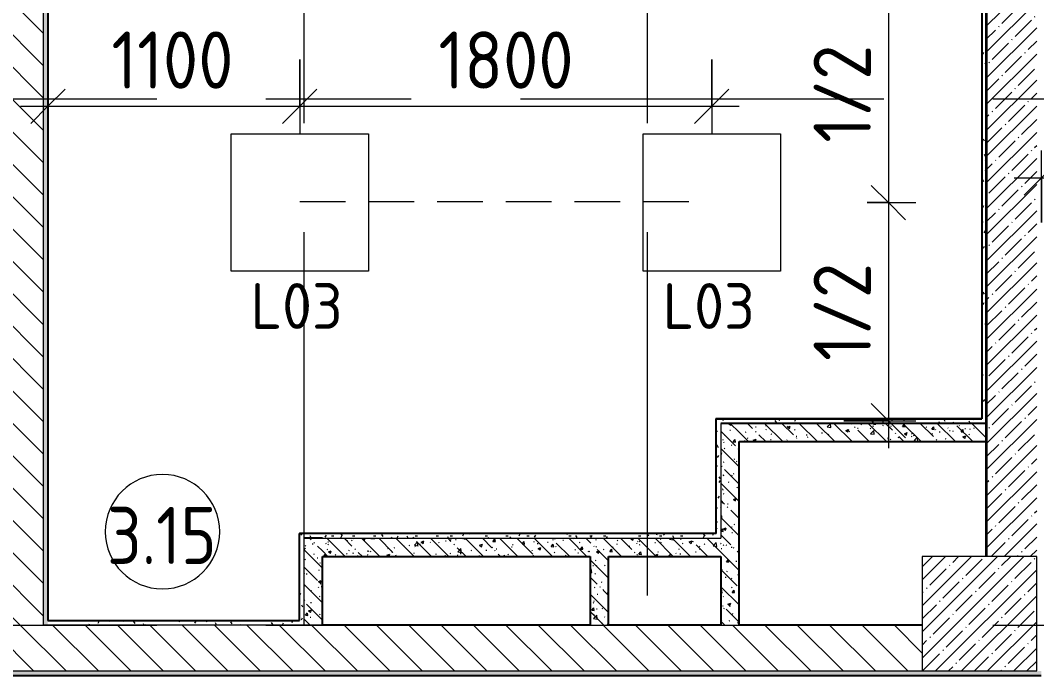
# Model space of a CAD drawing. Header units: millimetres. Extents: x -5524 to 188159, y -8553 to 29000.
# Drawn here: x 15770 to 20210, y 10879 to 13743 of the extents above; entities that cross this region are included whole.
import ezdxf

# ---------------------------------------------------------------- set-up
doc = ezdxf.new("R2010")
doc.units = ezdxf.units.MM
doc.linetypes.add('ADSK_Штрих_ш2 п1', pattern=[300, 200, -100])
doc.linetypes.add('Осевая', pattern=[3175, 635, -476.25, 1587.5, -476.25])
for name, color, linetype, lineweight in [('A-ANNO-DIMS', 7, 'Continuous', 9), ('A-ANNO-DIMS-100', 7, 'Continuous', 9), ('A-AREA-IDEN', 7, 'Continuous', 9), ('A-DETL-1', 7, 'ADSK_Штрих_ш2 п1', 9), ('A-WALL', 7, 'Continuous', 9), ('E-LITE-EQPM-IDEN', 7, 'Continuous', 9), ('I-WALL', 7, 'Continuous', 9), ('S-COLS', 7, 'Continuous', 9), ('Оси-2', 7, 'Осевая', 9)]:
    doc.layers.add(name, color=color, linetype=linetype, lineweight=lineweight)
for name, color, linetype, lineweight, true_color in [('A-ANNO-NOTE', 1, 'Continuous', 9, 0xff0000), ('A-WALL-1', 254, 'Continuous', 25, 0xbebebe), ('A-WALL-5', 7, 'Continuous', 35, 0x3c3c3c), ('A-WALL-6', 7, 'Continuous', 25, 0x3c3c3c), ('A-WALL-FNSH-4', 7, 'Continuous', 13, 0x3c3c3c)]:
    doc.layers.add(name, color=color, linetype=linetype, lineweight=lineweight, true_color=true_color)
doc.styles.add('GOST Common', font='GOST_Common.ttf', dxfattribs={"height": 200})
doc.styles.add('GOST Common_1', font='GOST_Common.ttf', dxfattribs={"width": 0.9, "height": 250})
doc.styles.add('ISOCPEUR', font='isocpeur.ttf', dxfattribs={"width": 0.9, "height": 250})
doc.dimstyles.new('ISO-2_5_0_9К_БОЛЬШОЙ', dxfattribs={"dimscale": 304.8, "dimtxt": 248.995294, "dimasz": 0.492126, "dimexe": 0.393701, "dimexo": 0.984252, "dimgap": 0, "dimtad": 1, "dimdec": 0, "dimrnd": 10, "dimzin": 0, "dimdsep": 46, "dimtxsty": 'ISOCPEUR', "dimblk1": 'OBLIQUE', "dimblk2": 'OBLIQUE', "dimsah": 1, "dimcen": 0.09, "dimdle": 0.393701, "dimazin": 0, "dimtfac": 1, "dimtdec": 4, "dimtix": 1, "dimtmove": 0, "dimatfit": 3, "dimfxl": 1, "dimtvp": 1, "dimtolj": 1, "dimtzin": 0, "dimarcsym": 2})
pattern_1 = [(135, (0, 0), (-70.71068, -70.71068), [])]
pattern_2 = [(135, (0, 0), (-75.43415, -75.43415), [106.68, -17.78, 3.556, -17.78]), (135, (0, 75.39), (-75.43415, -75.43415), []), (50, (0, 0), (127.5292, -11.1576), [13.335, -146.685]), (355, (0, 0), (-24.6697, 133.74), [10.668, -117.348]), (100.451, (10.63, -0.93), (102.85973, 122.5818), [11.333, -124.663]), (46.184, (0, 35.56), (189.7552, -29.4304), [20.002, -220.027]), (96.636, (15.81, 33.1), (166.1822, 173.1996), [17, -186.995]), (351.184, (0, 35.56), (166.184, 173.1976), [16.002, -176.022]), (21, (17.78, 26.67), (106.13027, -71.58603), [13.335, -146.685]), (326, (17.78, 26.67), (43.2619, 128.93175), [10.668, -117.348]), (71.451, (26.62, 20.7), (149.392, 57.34505), [11.333, -124.663]), (37.5, (0, 0), (2.16223, 59.18836), [3.353, -112.573, 3.353, -115.773, -117.792]), (37.5, (0, 0), (2.16223, 59.18836), [-235.052, 3.353, -114.44]), (7.5, (0, 0), (46.77386, 70.12615), [3.353, -64.567, 3.353, -109.906, -44.894]), (7.5, (0, 0), (46.77386, 70.12615), [-181.178, 3.353, -41.542]), (327.5, (-39.65, 0), (94.91367, -4.01009), [3.353, -41.097, 3.353, -135.331, -184.023]), (327.5, (-39.65, 0), (94.91367, -4.01009), [-183.134, 3.353, -180.67]), (317.5, (-57.43, 0), (103.69057, 17.79882), [3.353, -54.432, 3.353, -88.748, -130.683]), (317.5, (-57.43, 0), (103.69057, 17.79882), [-149.885, 3.353, -127.33])]
pattern_3 = [(0, (0, 0), (121.92, 30.48), [10.058, -81.382, 10.058, -81.382, -487.68]), (0, (0, 0), (121.92, 30.48), [-182.88, 10.058, -172.822, 10.058, -81.382, -213.36]), (0, (0, 0), (121.92, 30.48), [-457.2, 10.058, -50.902, 10.058, -142.342]), (120, (45.72, 15.24), (-87.356454, 90.345817), [10.058, -81.382, 10.058, -81.382, -487.68]), (120, (45.72, 15.24), (-87.356454, 90.345817), [-182.88, 10.058, -172.822, 10.058, -81.382, -213.36]), (120, (45.72, 15.24), (-87.356454, 90.345817), [-457.2, 10.058, -50.902, 10.058, -142.342]), (240, (60.96, 76.2), (-34.563546, -120.825817), [10.058, -81.382, 10.058, -81.382, -487.68]), (240, (60.96, 76.2), (-34.563546, -120.825817), [-182.88, 10.058, -172.822, 10.058, -81.382, -213.36]), (240, (60.96, 76.2), (-34.563546, -120.825817), [-457.2, 10.058, -50.902, 10.058, -142.342])]

# ---------------------------------------------------------------- blocks, each defined once
blk = doc.blocks.new('BSC_Колонна _Прямоугольная - 500х500-V12-План расстановки осветительного оборудования 3 этажа в осях 1-12')
at = {"layer": 'S-COLS'}
h = blk.add_hatch(dxfattribs=at)
h.set_pattern_fill('FP_15', color=256, style=0, pattern_type=2)
h.set_pattern_definition([(45, (-19960, -11150), (-57.02463, 57.02463), []), (45, (-19902.975, -11150), (-57.02463, 57.02463), [100.806, -20.161, 3.353, -16.808])])
h.paths.add_polyline_path([(-250, -250), (250, -250), (250, 250), (-250, 250)])
for p, q in [((250, 250), (-250, 250)), ((-250, 250), (-250, -250)), ((250, -250), (250, 250)), ((-250, -250), (250, -250))]:
    blk.add_line(p, q, dxfattribs=at)
blk = doc.blocks.new('DIMBLOCK10-План расстановки осветительного оборудования 3 этажа в осях 1-12')
at = {"layer": 'A-ANNO-DIMS-100'}
for p, q in [((16991, 13571.9), (16991, 13247.4)), ((16991, 13367.4), (16991, 13571.9)), ((15891, 13173.4), (15891, 13487.4)), ((15771, 13367.4), (16991, 13367.4)), ((15891, 13367.4), (15891, 13173.4))]:
    blk.add_line(p, q, dxfattribs=at)
at = {"layer": 'A-ANNO-DIMS-100', "lineweight": 20}
for p, q in [((15891, 13367.4), (15966, 13442.4)), ((16991, 13367.4), (17066, 13442.4)), ((15891, 13367.4), (15816, 13292.4)), ((16991, 13367.4), (16916, 13292.4))]:
    blk.add_line(p, q, dxfattribs=at)
at = {"layer": 'A-ANNO-DIMS-100', "color": 0, "insert": (16168.1, 13694), "char_height": 250, "width": 655.049, "attachment_point": 1, "line_spacing_factor": 1.149209, "style": 'ISOCPEUR'}
blk.add_mtext('1100', dxfattribs=at)
blk = doc.blocks.new('_Oblique')
at = {"color": 0, "linetype": 'ByBlock', "lineweight": -2}
blk.add_line((-0.5, -0.5), (0.5, 0.5), dxfattribs=at)
blk = doc.blocks.new('DIMBLOCK11-План расстановки осветительного оборудования 3 этажа в осях 1-12')
at = {"layer": 'A-ANNO-DIMS-100'}
for p, q in [((16991, 13571.9), (16991, 13247.4)), ((16991, 13367.4), (16991, 13571.9)), ((18791, 13571.9), (18791, 13247.4)), ((18791, 13367.4), (18791, 13571.9)), ((16991, 13367.4), (18911, 13367.4))]:
    blk.add_line(p, q, dxfattribs=at)
at = {"layer": 'A-ANNO-DIMS-100', "lineweight": 20}
for p, q in [((16991, 13367.4), (17066, 13442.4)), ((18791, 13367.4), (18866, 13442.4)), ((16991, 13367.4), (16916, 13292.4)), ((18791, 13367.4), (18716, 13292.4))]:
    blk.add_line(p, q, dxfattribs=at)
at = {"layer": 'A-ANNO-DIMS-100', "color": 0, "insert": (17596.5, 13694), "char_height": 250, "width": 706.764, "attachment_point": 1, "line_spacing_factor": 1.149209, "style": 'ISOCPEUR'}
blk.add_mtext('1800', dxfattribs=at)
blk = doc.blocks.new('DIMBLOCK12-План расстановки осветительного оборудования 3 этажа в осях 1-12')
at = {"layer": 'A-ANNO-DIMS-100'}
for p, q in [((19562.2, 14020), (19562.2, 12946.6)), ((19368.3, 13900), (19682.2, 13900)), ((19562.2, 13900), (19368.3, 13900)), ((19469.3, 12946.6), (19682.2, 12946.6)), ((19562.2, 12946.6), (19469.3, 12946.6))]:
    blk.add_line(p, q, dxfattribs=at)
at = {"layer": 'A-ANNO-DIMS-100', "lineweight": 20}
for p, q in [((19562.2, 13900), (19487.2, 13975)), ((19562.2, 13900), (19637.2, 13825)), ((19562.2, 12946.6), (19487.2, 13021.6)), ((19562.2, 12946.6), (19637.2, 12871.6))]:
    blk.add_line(p, q, dxfattribs=at)
at = {"layer": 'A-ANNO-DIMS-100', "color": 0, "insert": (19235.6, 13207.8), "char_height": 250, "width": 517.144, "attachment_point": 1, "rotation": 90, "line_spacing_factor": 1.149209, "style": 'ISOCPEUR'}
blk.add_mtext('1/2', dxfattribs=at)
blk = doc.blocks.new('DIMBLOCK13-План расстановки осветительного оборудования 3 этажа в осях 1-12')
at = {"layer": 'A-ANNO-DIMS-100', "lineweight": 20}
for p, q in [((19562.2, 12946.6), (19487.2, 13021.6)), ((19562.2, 12946.6), (19637.2, 12871.6)), ((19562.2, 11993.1), (19487.2, 12068.1)), ((19562.2, 11993.1), (19637.2, 11918.1))]:
    blk.add_line(p, q, dxfattribs=at)
at = {"layer": 'A-ANNO-DIMS-100'}
for p, q in [((19469.3, 12946.6), (19682.2, 12946.6)), ((19562.2, 12946.6), (19469.3, 12946.6)), ((19562.2, 12946.6), (19562.2, 11873.1)), ((19368.3, 11993.1), (19682.2, 11993.1)), ((19562.2, 11993.1), (19368.3, 11993.1))]:
    blk.add_line(p, q, dxfattribs=at)
at = {"layer": 'A-ANNO-DIMS-100', "color": 0, "insert": (19235.6, 12254.4), "char_height": 250, "width": 517.144, "attachment_point": 1, "rotation": 90, "line_spacing_factor": 1.149209, "style": 'ISOCPEUR'}
blk.add_mtext('1/2', dxfattribs=at)
blk = doc.blocks.new('DIMBLOCK16-План расстановки осветительного оборудования 3 этажа в осях 1-12')
at = {"layer": 'A-ANNO-DIMS-100'}
for p, q in [((20231, 12859.9), (20231, 13173.8)), ((21631, 12845.9), (21631, 13173.8)), ((20111, 13053.8), (21631, 13053.8)), ((20231, 13053.8), (20231, 12859.9)), ((21631, 13053.8), (21631, 12845.9))]:
    blk.add_line(p, q, dxfattribs=at)
at = {"layer": 'A-ANNO-DIMS-100', "lineweight": 20}
for p, q in [((20231, 13053.8), (20306, 13128.8)), ((21631, 13053.8), (21706, 13128.8)), ((20231, 13053.8), (20156, 12978.8)), ((21631, 13053.8), (21556, 12978.8))]:
    blk.add_line(p, q, dxfattribs=at)
at = {"layer": 'A-ANNO-DIMS-100', "color": 0, "insert": (20624.5, 13380.4), "char_height": 250, "width": 735.494, "attachment_point": 1, "line_spacing_factor": 1.149209, "style": 'ISOCPEUR'}
blk.add_mtext('1400', dxfattribs=at)
blk = doc.blocks.new('Марка_Помещения - Номер-25198446-План расстановки осветительного оборудования 3 этажа в осях 1-12')
at = {"layer": 'A-AREA-IDEN'}
for start, end in [(360, 180), (180, 360)]:
    blk.add_arc((0, 0), 2.5, start, end, dxfattribs=at)

msp = doc.modelspace()

# ---------------------------------------------------------------- hatches: boundary and pattern name
at = {"layer": 'I-WALL'}
h = msp.add_hatch(dxfattribs=at)
h.set_pattern_fill('FP_7', color=256, style=0, pattern_type=2)
h.set_pattern_definition(pattern_1)
h.paths.add_polyline_path([(15870, 11100), (15870, 14980), (15670, 14980), (15670, 11100), (15774.7, 11100)])
h = msp.add_hatch(dxfattribs=at)
h.set_pattern_fill('FP_9', color=256, style=0, pattern_type=2)
h.set_pattern_definition([(45, (0, 0), (-57.02463, 57.02463), []), (45, (57.025, 0), (-57.02463, 57.02463), [100.806, -20.161, 3.353, -16.808])])
h.paths.add_polyline_path([(20210, 11400), (20210, 14980), (19990, 14980), (19990, 11400)])
h = msp.add_hatch(dxfattribs=at)
h.set_pattern_fill('FP_30', color=256, style=0, pattern_type=2)
h.set_pattern_definition(pattern_3)
h.paths.add_polyline_path([(15870, 11100), (15890, 11100), (15890, 14250), (15870, 14250), (15870, 11760)])
h = msp.add_hatch(dxfattribs=at)
h.set_pattern_fill('FP_30', color=256, style=0, pattern_type=2)
h.set_pattern_definition(pattern_3)
h.paths.add_polyline_path([(19970, 12001.9), (19990, 12001.9), (19990, 13920), (19970, 13920), (19970, 12002.9)])
h = msp.add_hatch(dxfattribs=at)
h.set_pattern_fill('FP_30', color=256, style=0, pattern_type=2)
h.set_pattern_definition(pattern_3)
h.paths.add_polyline_path([(18830, 11480), (18830, 12001.9), (18810, 12001.9), (18810, 11480)])
h = msp.add_hatch(dxfattribs=at)
h.set_pattern_fill('FP_30', color=256, style=0, pattern_type=2)
h.set_pattern_definition(pattern_3)
h.paths.add_polyline_path([(19990, 11981.9), (19990, 12001.9), (18830, 12001.9), (18830, 11981.9)])
h = msp.add_hatch(dxfattribs=at)
h.set_pattern_fill('FP_14', color=256, style=0, pattern_type=2)
h.set_pattern_definition(pattern_2)
h.paths.add_polyline_path([(18910, 11100), (18910, 11981.9), (18830, 11981.9), (18830, 11100)])
h = msp.add_hatch(dxfattribs=at)
h.set_pattern_fill('FP_14', color=256, style=0, pattern_type=2)
h.set_pattern_definition(pattern_2)
h.paths.add_polyline_path([(19990, 11901.9), (19990, 11981.9), (18910, 11981.9), (18910, 11901.9)])
h = msp.add_hatch(dxfattribs=at)
h.set_pattern_fill('FP_30', color=256, style=0, pattern_type=2)
h.set_pattern_definition(pattern_3)
h.paths.add_polyline_path([(17010, 11120), (17010, 11500), (16990, 11500), (16990, 11120)])
h = msp.add_hatch(dxfattribs=at)
h.set_pattern_fill('FP_30', color=256, style=0, pattern_type=2)
h.set_pattern_definition(pattern_3)
h.paths.add_polyline_path([(18810, 11480), (18810, 11500), (17010, 11500), (17010, 11480), (17114.3, 11480)])
h = msp.add_hatch(dxfattribs=at)
h.set_pattern_fill('FP_14', color=256, style=0, pattern_type=2)
h.set_pattern_definition(pattern_2)
h.paths.add_polyline_path([(17090, 11100), (17090, 11480), (17010, 11480), (17010, 11100)])
h = msp.add_hatch(dxfattribs=at)
h.set_pattern_fill('FP_14', color=256, style=0, pattern_type=2)
h.set_pattern_definition(pattern_2)
h.paths.add_polyline_path([(18830, 11400), (18830, 11480), (17090, 11480), (17090, 11400), (18340, 11400)])
h = msp.add_hatch(dxfattribs=at)
h.set_pattern_fill('FP_14', color=256, style=0, pattern_type=2)
h.set_pattern_definition(pattern_2)
h.paths.add_polyline_path([(18340, 11100), (18340, 11400), (18260, 11400), (18260, 11100)])
h = msp.add_hatch(dxfattribs=at)
h.set_pattern_fill('FP_7', color=256, style=0, pattern_type=2)
h.set_pattern_definition(pattern_1)
h.paths.add_polyline_path([(19710, 10900), (19710, 11100), (14210, 11100), (14210, 10900), (17114.3, 10900)])
h = msp.add_hatch(dxfattribs=at)
h.set_pattern_fill('FP_30', color=256, style=0, pattern_type=2)
h.set_pattern_definition(pattern_3)
h.paths.add_polyline_path([(17010, 11100), (17010, 11120), (15890, 11120), (15890, 11100), (16444.5, 11100)])
h = msp.add_hatch(dxfattribs=at)
h.set_pattern_fill('FP_30', color=256, style=0, pattern_type=2)
h.set_pattern_definition(pattern_3)
h.paths.add_polyline_path([(20230, 10880), (20230, 10900), (12961.3, 10900), (12961.3, 10880), (17114.3, 10880)])

# ---------------------------------------------------------------- linework, layer by layer
at = {"layer": 'A-ANNO-NOTE'}
for p, q in [((16691, 13246.6), (17291, 13246.6)), ((16691, 12646.6), (16691, 13246.6)), ((17291, 13246.6), (17291, 12646.6)), ((18491, 13246.6), (19091, 13246.6)), ((18491, 12646.6), (18491, 13246.6)), ((19091, 13246.6), (19091, 12646.6)), ((17291, 12646.6), (16691, 12646.6)), ((19091, 12646.6), (18491, 12646.6))]:
    msp.add_line(p, q, dxfattribs=at)
at = {"layer": 'A-DETL-1'}
msp.add_line((16991, 12951.2), (18791, 12951.2), dxfattribs=at)
at = {"layer": 'A-WALL'}
for p, q in [((15870, 14350), (15870, 11100)), ((18830, 11981.9), (18830, 11480)), ((17010, 11100), (17010, 11480)), ((17090, 11480), (18830, 11480)), ((17090, 11100), (15870, 11100)), ((18260, 11100), (18340, 11100)), ((18830, 11100), (18910, 11100)), ((14210, 10900), (19710, 10900))]:
    msp.add_line(p, q, dxfattribs=at)
at = {"layer": 'A-WALL-1'}
for p, q in [((19970, 13900), (19970, 12001.9)), ((19990, 11981.9), (18830, 11981.9)), ((18910, 11100), (18910, 11901.9)), ((18910, 11901.9), (19990, 11901.9)), ((18810, 11500), (16990, 11500)), ((18810, 11501), (18810, 11500)), ((17090, 11480), (17010, 11480)), ((17090, 11100), (17090, 11400)), ((17090, 11400), (18260, 11400)), ((18260, 11400), (18260, 11100)), ((18340, 11400), (18830, 11400)), ((18340, 11100), (18340, 11400)), ((18830, 11400), (18830, 11100)), ((15891, 11120), (15890, 11120)), ((16990, 11121), (16990, 11120)), ((18260, 11100), (17090, 11100)), ((18830, 11100), (18340, 11100)), ((19710, 11100), (18910, 11100)), ((12941.3, 10880), (20230, 10880))]:
    msp.add_line(p, q, dxfattribs=at)
at = {"layer": 'A-WALL-5'}
msp.add_line((19990, 14980), (19990, 11400), dxfattribs=at)
at = {"layer": 'A-WALL-6'}
for p, q in [((15890, 14249), (15890, 11120)), ((18810, 11501), (18810, 12001.9)), ((18810, 12001.9), (19970, 12001.9)), ((16990, 11121), (16990, 11500)), ((15891, 11120), (16990, 11120))]:
    msp.add_line(p, q, dxfattribs=at)
at = {"layer": 'A-WALL-FNSH-4'}
for p, q in [((15891, 11121), (15891, 14249)), ((19969, 13899), (19969, 12002.9)), ((18809, 12002.9), (18809, 11501)), ((19969, 12002.9), (18809, 12002.9)), ((16989, 11501), (16989, 11121)), ((18809, 11501), (16989, 11501)), ((16989, 11121), (15891, 11121))]:
    msp.add_line(p, q, dxfattribs=at)
at = {"layer": 'Оси-2'}
for p, q in [((17010, 593.7), (17010, 24898.1)), ((18510, 593.7), (18510, 24898.1)), ((-2206.6, 13400), (35660, 13400)), ((-2206.6, 11100), (36260, 11100))]:
    msp.add_line(p, q, dxfattribs=at)

# ---------------------------------------------------------------- block references
at = {"layer": 'A-AREA-IDEN', "xscale": 99.99999999999993, "yscale": 99.99999999999993, "zscale": 99.99999999999993}
msp.add_blockref('Марка_Помещения - Номер-25198446-План расстановки осветительного оборудования 3 этажа в осях 1-12', (16391.5, 11508.6), dxfattribs=at)
at = {"layer": 'S-COLS'}
msp.add_blockref('BSC_Колонна _Прямоугольная - 500х500-V12-План расстановки осветительного оборудования 3 этажа в осях 1-12', (19960, 11150), dxfattribs=at)

# ---------------------------------------------------------------- texts
at = {"layer": 'A-AREA-IDEN', "insert": (16149.7, 11617.1), "char_height": 250, "width": 606.076, "attachment_point": 1, "style": 'GOST Common_1'}
msp.add_mtext('3.15', dxfattribs=at)
at = {"layer": 'E-LITE-EQPM-IDEN', "char_height": 200, "width": 521.097, "attachment_point": 1, "style": 'GOST Common'}
for insert in [(16776.4, 12594.6), (18576.4, 12594.6)]:
    msp.add_mtext('L03', dxfattribs=dict(at, insert=insert))

# ---------------------------------------------------------------- dimensions: what is measured, and where the dimension line sits
at = {"layer": 'A-ANNO-DIMS'}
for base, p1, p2, picture, middle in [((19562.2, 12946.6), (19668.3, 13900), (19169.3, 12946.6), 'DIMBLOCK12-План расстановки осветительного оборудования 3 этажа в осях 1-12', (19437.2, 13423.3)), ((19562.2, 11993.1), (19169.3, 12946.6), (19668.3, 11993.1), 'DIMBLOCK13-План расстановки осветительного оборудования 3 этажа в осях 1-12', (19437.2, 12469.8))]:
    dim = msp.add_linear_dim(base=base, p1=p1, p2=p2, angle=90, text='1/2', dimstyle='ISO-2_5_0_9К_БОЛЬШОЙ', override={"dimpost": '<>', "dimfxl": 1076.1252}, dxfattribs=at)
    dim.commit()
    dim.dimension.update_dxf_attribs({"geometry": picture, "text_midpoint": middle})
for base, p1, p2, override, picture, middle in [((16991, 13367.4), (15891, 13473.4), (16991, 13271.9), {"dimpost": '<>', "dimfxl": 1118.302708}, 'DIMBLOCK10-План расстановки осветительного оборудования 3 этажа в осях 1-12', (16441, 13492.4)), ((18791, 13367.4), (16991, 13271.9), (18791, 13271.9), {"dimpost": '<>', "dimfxl": 1800}, 'DIMBLOCK11-План расстановки осветительного оборудования 3 этажа в осях 1-12', (17891, 13492.4)), ((21631, 13053.8), (20231, 13159.9), (21631, 12545.9), {"dimpost": '<>', "dimfxl": 1528.733138}, 'DIMBLOCK16-План расстановки осветительного оборудования 3 этажа в осях 1-12', (20931, 13178.8))]:
    dim = msp.add_linear_dim(base=base, p1=p1, p2=p2, dimstyle='ISO-2_5_0_9К_БОЛЬШОЙ', override=override, dxfattribs=at)
    dim.commit()
    dim.dimension.update_dxf_attribs({"geometry": picture, "text_midpoint": middle})

doc.saveas('drawing.dxf')
